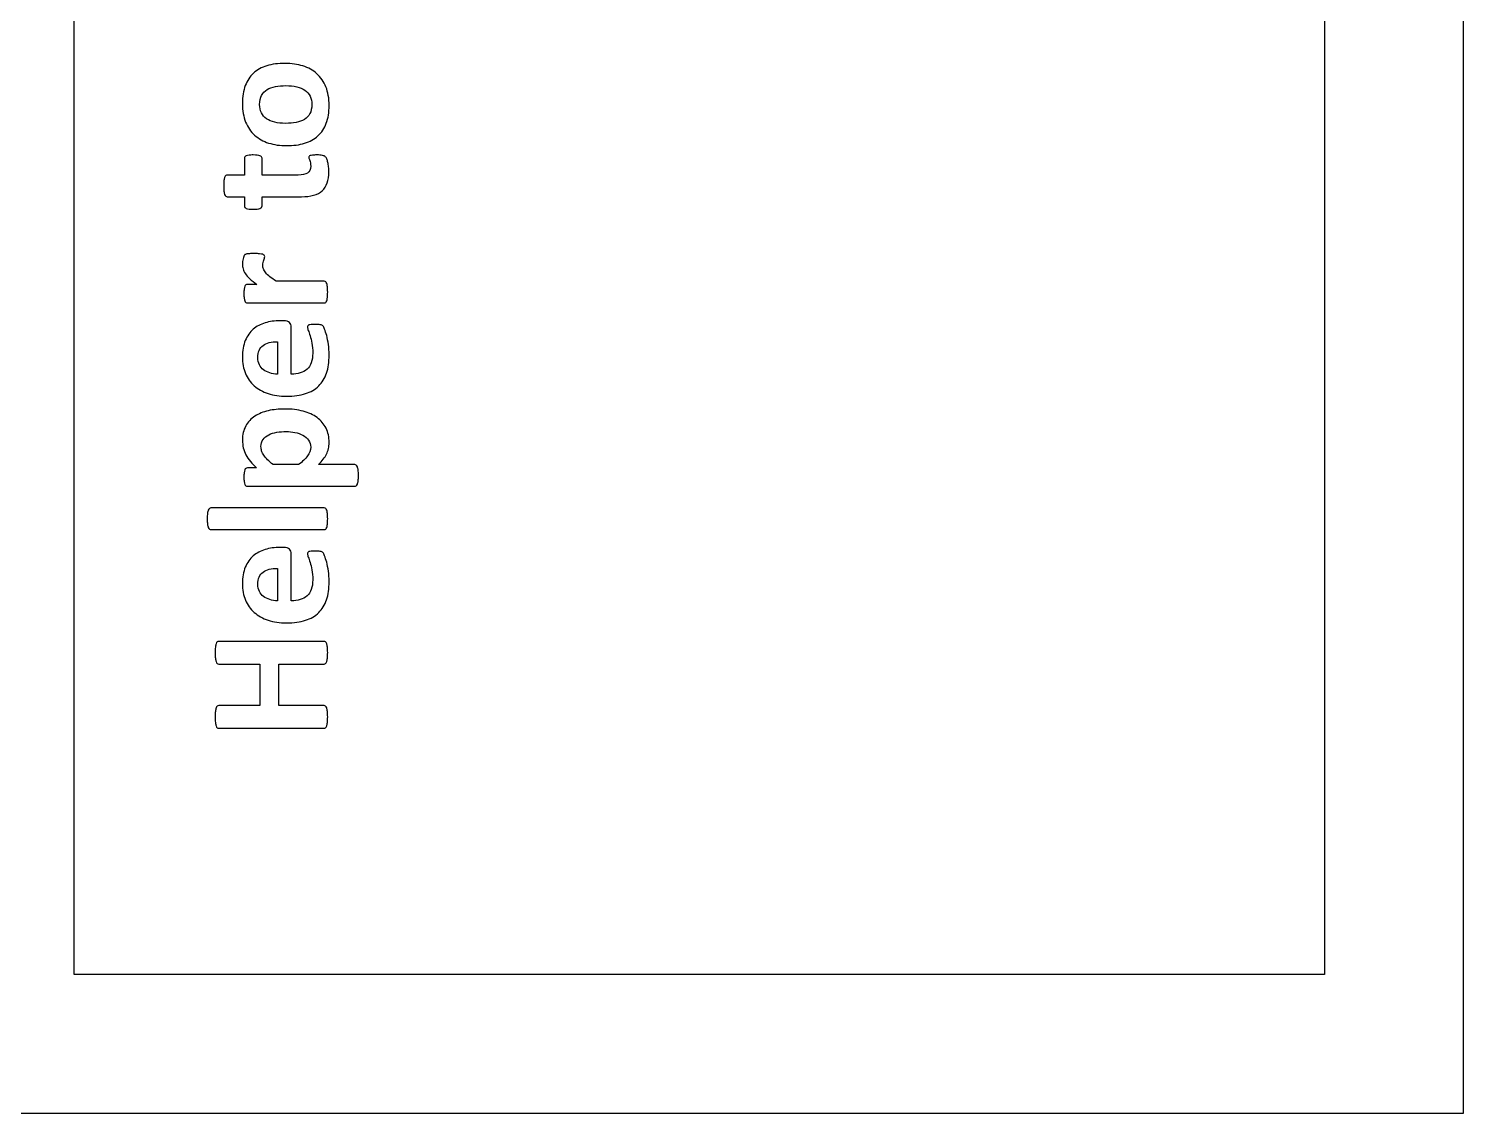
# Model space of a CAD drawing. Extents: x 0 to 465, y 0 to 285.
# Drawn here: x 413.5 to 465.2, y 0.2 to 39.2 of the extents above; entities that cross this region are included whole.
import ezdxf

# ---------------------------------------------------------------- set-up
doc = ezdxf.new("R2010")
doc.units = 0
doc.header["$MEASUREMENT"] = 0
doc.layers.add('DEFAULT', color=18, linetype='CONTINUOUS')

msp = doc.modelspace()

# ---------------------------------------------------------------- linework, layer by layer
at = {"layer": 'DEFAULT', "color": 18}
for points in [[(465.176, 0.176), (0.176, 0.176), (0.176, 285.176), (465.176, 285.176)], [(460.176, 5.176), (415.176, 5.176), (415.176, 140.176), (460.176, 140.176)]]:
    msp.add_lwpolyline(points, close=True, dxfattribs=at)
for points, knots in [([(422.766, 37.992), (423.002, 37.992), (423.217, 37.961), (423.411, 37.899), (423.605, 37.837), (423.773, 37.743), (423.913, 37.617), (424.054, 37.491), (424.162, 37.333), (424.239, 37.142), (424.315, 36.952), (424.353, 36.73), (424.353, 36.476), (424.353, 36.23), (424.319, 36.016), (424.251, 35.834), (424.183, 35.652), (424.084, 35.501), (423.953, 35.381), (423.823, 35.261), (423.663, 35.173), (423.473, 35.115), (423.283, 35.057), (423.066, 35.028), (422.822, 35.028), (422.586, 35.028), (422.371, 35.059), (422.175, 35.122), (421.98, 35.186), (421.813, 35.28), (421.673, 35.406), (421.534, 35.532), (421.425, 35.69), (421.349, 35.879), (421.273, 36.068), (421.234, 36.29), (421.234, 36.544), (421.234, 36.792), (421.268, 37.007), (421.335, 37.189), (421.402, 37.371), (421.501, 37.521), (421.631, 37.64), (421.761, 37.759), (421.922, 37.847), (422.112, 37.905), (422.302, 37.963), (422.52, 37.992), (422.766, 37.992)], [1, 1, 1, 1, 2, 2, 2, 3, 3, 3, 4, 4, 4, 5, 5, 5, 6, 6, 6, 7, 7, 7, 8, 8, 8, 9, 9, 9, 10, 10, 10, 11, 11, 11, 12, 12, 12, 13, 13, 13, 14, 14, 14, 15, 15, 15, 16, 16, 16, 17, 17, 17, 17]), ([(422.797, 37.189), (422.66, 37.189), (422.535, 37.178), (422.42, 37.157), (422.305, 37.135), (422.206, 37.098), (422.121, 37.046), (422.036, 36.995), (421.97, 36.926), (421.922, 36.84), (421.875, 36.754), (421.851, 36.646), (421.851, 36.516), (421.851, 36.401), (421.873, 36.299), (421.915, 36.212), (421.957, 36.125), (422.019, 36.054), (422.101, 35.998), (422.183, 35.943), (422.28, 35.901), (422.395, 35.873), (422.51, 35.845), (422.641, 35.831), (422.788, 35.831), (422.924, 35.831), (423.049, 35.842), (423.164, 35.865), (423.279, 35.888), (423.379, 35.925), (423.464, 35.975), (423.548, 36.026), (423.614, 36.094), (423.66, 36.181), (423.707, 36.268), (423.73, 36.376), (423.73, 36.504), (423.73, 36.622), (423.709, 36.724), (423.667, 36.811), (423.625, 36.898), (423.563, 36.969), (423.482, 37.025), (423.402, 37.08), (423.304, 37.122), (423.189, 37.149), (423.074, 37.176), (422.944, 37.189), (422.797, 37.189)], [1, 1, 1, 1, 2, 2, 2, 3, 3, 3, 4, 4, 4, 5, 5, 5, 6, 6, 6, 7, 7, 7, 8, 8, 8, 9, 9, 9, 10, 10, 10, 11, 11, 11, 12, 12, 12, 13, 13, 13, 14, 14, 14, 15, 15, 15, 16, 16, 16, 17, 17, 17, 17]), ([(423.904, 34.693), (423.995, 34.693), (424.065, 34.687), (424.113, 34.676), (424.162, 34.665), (424.196, 34.65), (424.215, 34.631), (424.235, 34.612), (424.252, 34.585), (424.268, 34.549), (424.283, 34.513), (424.297, 34.47), (424.308, 34.422), (424.32, 34.373), (424.329, 34.321), (424.335, 34.264), (424.341, 34.207), (424.344, 34.149), (424.344, 34.092), (424.344, 33.936), (424.325, 33.802), (424.285, 33.688), (424.246, 33.575), (424.186, 33.481), (424.103, 33.406), (424.022, 33.332), (423.919, 33.277), (423.796, 33.242), (423.671, 33.207), (423.525, 33.189), (423.355, 33.189), (422.883, 33.189), (422.41, 33.189), (421.938, 33.189), (421.938, 33.079), (421.938, 32.968), (421.938, 32.858), (421.938, 32.818), (421.914, 32.788), (421.865, 32.768), (421.817, 32.747), (421.736, 32.737), (421.622, 32.737), (421.562, 32.737), (421.511, 32.739), (421.47, 32.744), (421.428, 32.75), (421.396, 32.757), (421.372, 32.768), (421.349, 32.778), (421.331, 32.791), (421.321, 32.806), (421.311, 32.822), (421.306, 32.84), (421.306, 32.861), (421.306, 32.97), (421.306, 33.08), (421.306, 33.189), (421.1, 33.189), (420.894, 33.189), (420.689, 33.189), (420.668, 33.189), (420.649, 33.195), (420.633, 33.206), (420.616, 33.218), (420.603, 33.239), (420.591, 33.269), (420.58, 33.298), (420.571, 33.339), (420.566, 33.389), (420.561, 33.44), (420.558, 33.502), (420.558, 33.577), (420.558, 33.653), (420.561, 33.717), (420.566, 33.768), (420.571, 33.818), (420.58, 33.858), (420.591, 33.887), (420.603, 33.916), (420.616, 33.936), (420.633, 33.949), (420.649, 33.961), (420.668, 33.967), (420.689, 33.967), (420.894, 33.967), (421.1, 33.967), (421.306, 33.967), (421.306, 34.168), (421.306, 34.368), (421.306, 34.569), (421.306, 34.59), (421.311, 34.608), (421.321, 34.623), (421.331, 34.639), (421.349, 34.652), (421.372, 34.662), (421.396, 34.672), (421.428, 34.68), (421.47, 34.685), (421.511, 34.691), (421.562, 34.693), (421.622, 34.693), (421.736, 34.693), (421.817, 34.683), (421.865, 34.662), (421.914, 34.642), (421.938, 34.612), (421.938, 34.572), (421.938, 34.37), (421.938, 34.169), (421.938, 33.967), (422.371, 33.967), (422.804, 33.967), (423.237, 33.967), (423.388, 33.967), (423.501, 33.991), (423.576, 34.039), (423.652, 34.086), (423.69, 34.171), (423.69, 34.293), (423.69, 34.334), (423.686, 34.372), (423.679, 34.405), (423.672, 34.438), (423.663, 34.467), (423.654, 34.493), (423.645, 34.519), (423.637, 34.541), (423.63, 34.558), (423.622, 34.576), (423.618, 34.592), (423.618, 34.606), (423.618, 34.619), (423.622, 34.631), (423.63, 34.642), (423.637, 34.653), (423.651, 34.662), (423.673, 34.668), (423.694, 34.674), (423.724, 34.68), (423.761, 34.685), (423.798, 34.691), (423.846, 34.693), (423.904, 34.693)], [1, 1, 1, 1, 2, 2, 2, 3, 3, 3, 4, 4, 4, 5, 5, 5, 6, 6, 6, 7, 7, 7, 8, 8, 8, 9, 9, 9, 10, 10, 10, 11, 11, 11, 15.016, 15.016, 15.016, 15.956, 15.956, 15.956, 16.956, 16.956, 16.956, 17.956, 17.956, 17.956, 18.956, 18.956, 18.956, 19.956, 19.956, 19.956, 20.956, 20.956, 20.956, 21.956, 21.956, 21.956, 22.887, 22.887, 22.887, 24.636, 24.636, 24.636, 25.636, 25.636, 25.636, 26.636, 26.636, 26.636, 27.636, 27.636, 27.636, 28.636, 28.636, 28.636, 29.636, 29.636, 29.636, 30.636, 30.636, 30.636, 31.636, 31.636, 31.636, 32.636, 32.636, 32.636, 34.385, 34.385, 34.385, 36.09, 36.09, 36.09, 37.09, 37.09, 37.09, 38.09, 38.09, 38.09, 39.09, 39.09, 39.09, 40.09, 40.09, 40.09, 41.09, 41.09, 41.09, 42.09, 42.09, 42.09, 43.804, 43.804, 43.804, 47.486, 47.486, 47.486, 48.486, 48.486, 48.486, 49.486, 49.486, 49.486, 50.486, 50.486, 50.486, 51.486, 51.486, 51.486, 52.486, 52.486, 52.486, 53.486, 53.486, 53.486, 54.486, 54.486, 54.486, 55.486, 55.486, 55.486, 56.486, 56.486, 56.486, 57.486, 57.486, 57.486, 57.486]), ([(421.668, 31.14), (421.743, 31.14), (421.804, 31.138), (421.851, 31.133), (421.899, 31.13), (421.936, 31.123), (421.963, 31.115), (421.99, 31.107), (422.008, 31.096), (422.019, 31.082), (422.029, 31.069), (422.034, 31.052), (422.034, 31.031), (422.034, 31.015), (422.031, 30.996), (422.024, 30.975), (422.016, 30.955), (422.008, 30.932), (422, 30.906), (421.992, 30.88), (421.984, 30.852), (421.977, 30.821), (421.97, 30.789), (421.966, 30.755), (421.966, 30.718), (421.966, 30.675), (421.975, 30.631), (421.992, 30.588), (422.01, 30.545), (422.037, 30.5), (422.074, 30.453), (422.112, 30.406), (422.161, 30.358), (422.223, 30.307), (422.285, 30.256), (422.362, 30.202), (422.453, 30.145), (423.027, 30.145), (423.602, 30.145), (424.177, 30.145), (424.197, 30.145), (424.215, 30.138), (424.231, 30.126), (424.246, 30.114), (424.259, 30.092), (424.27, 30.062), (424.28, 30.032), (424.288, 29.993), (424.293, 29.943), (424.298, 29.893), (424.301, 29.83), (424.301, 29.754), (424.301, 29.677), (424.298, 29.614), (424.293, 29.565), (424.288, 29.515), (424.28, 29.475), (424.27, 29.445), (424.259, 29.415), (424.246, 29.394), (424.231, 29.382), (424.215, 29.369), (424.197, 29.363), (424.177, 29.363), (423.255, 29.363), (422.333, 29.363), (421.411, 29.363), (421.39, 29.363), (421.372, 29.369), (421.356, 29.379), (421.341, 29.389), (421.328, 29.408), (421.318, 29.434), (421.308, 29.461), (421.3, 29.496), (421.295, 29.538), (421.29, 29.581), (421.287, 29.634), (421.287, 29.698), (421.287, 29.764), (421.29, 29.819), (421.295, 29.862), (421.3, 29.906), (421.308, 29.939), (421.318, 29.963), (421.328, 29.987), (421.341, 30.004), (421.356, 30.014), (421.372, 30.025), (421.39, 30.03), (421.411, 30.03), (421.526, 30.03), (421.64, 30.03), (421.755, 30.03), (421.652, 30.102), (421.567, 30.17), (421.499, 30.235), (421.432, 30.298), (421.379, 30.359), (421.34, 30.417), (421.3, 30.475), (421.273, 30.533), (421.257, 30.591), (421.242, 30.649), (421.234, 30.707), (421.234, 30.764), (421.234, 30.792), (421.236, 30.821), (421.239, 30.852), (421.242, 30.882), (421.247, 30.914), (421.254, 30.948), (421.262, 30.981), (421.27, 31.01), (421.28, 31.034), (421.288, 31.059), (421.298, 31.077), (421.309, 31.089), (421.319, 31.1), (421.33, 31.108), (421.343, 31.113), (421.355, 31.119), (421.372, 31.123), (421.394, 31.127), (421.416, 31.132), (421.448, 31.135), (421.492, 31.137), (421.535, 31.139), (421.594, 31.14), (421.668, 31.14)], [1, 1, 1, 1, 2, 2, 2, 3, 3, 3, 4, 4, 4, 5, 5, 5, 6, 6, 6, 7, 7, 7, 8, 8, 8, 9, 9, 9, 10, 10, 10, 11, 11, 11, 12, 12, 12, 13, 13, 13, 17.886, 17.886, 17.886, 18.886, 18.886, 18.886, 19.886, 19.886, 19.886, 20.886, 20.886, 20.886, 21.886, 21.886, 21.886, 22.886, 22.886, 22.886, 23.886, 23.886, 23.886, 24.886, 24.886, 24.886, 25.886, 25.886, 25.886, 33.725, 33.725, 33.725, 34.725, 34.725, 34.725, 35.725, 35.725, 35.725, 36.725, 36.725, 36.725, 37.725, 37.725, 37.725, 38.725, 38.725, 38.725, 39.725, 39.725, 39.725, 40.725, 40.725, 40.725, 41.725, 41.725, 41.725, 42.7, 42.7, 42.7, 43.7, 43.7, 43.7, 44.7, 44.7, 44.7, 45.7, 45.7, 45.7, 46.7, 46.7, 46.7, 47.7, 47.7, 47.7, 48.7, 48.7, 48.7, 49.7, 49.7, 49.7, 50.7, 50.7, 50.7, 51.7, 51.7, 51.7, 52.7, 52.7, 52.7, 53.7, 53.7, 53.7, 54.7, 54.7, 54.7, 54.7]), ([(422.713, 28.722), (422.808, 28.722), (422.879, 28.7), (422.924, 28.658), (422.969, 28.615), (422.992, 28.557), (422.992, 28.483), (422.992, 27.921), (422.992, 27.36), (422.992, 26.799), (423.11, 26.799), (423.217, 26.813), (423.313, 26.841), (423.409, 26.869), (423.491, 26.913), (423.558, 26.974), (423.626, 27.035), (423.676, 27.114), (423.712, 27.21), (423.747, 27.306), (423.764, 27.421), (423.764, 27.556), (423.764, 27.692), (423.755, 27.812), (423.735, 27.915), (423.715, 28.018), (423.694, 28.108), (423.67, 28.184), (423.646, 28.259), (423.624, 28.321), (423.605, 28.371), (423.585, 28.421), (423.575, 28.461), (423.575, 28.492), (423.575, 28.511), (423.579, 28.526), (423.586, 28.538), (423.593, 28.551), (423.606, 28.561), (423.625, 28.569), (423.644, 28.578), (423.67, 28.583), (423.704, 28.586), (423.738, 28.59), (423.781, 28.591), (423.833, 28.591), (423.878, 28.591), (423.917, 28.59), (423.949, 28.588), (423.981, 28.586), (424.008, 28.583), (424.031, 28.579), (424.054, 28.575), (424.073, 28.568), (424.088, 28.56), (424.104, 28.552), (424.119, 28.541), (424.133, 28.527), (424.148, 28.514), (424.167, 28.477), (424.192, 28.417), (424.217, 28.357), (424.241, 28.281), (424.265, 28.188), (424.289, 28.095), (424.309, 27.988), (424.327, 27.868), (424.345, 27.749), (424.353, 27.62), (424.353, 27.484), (424.353, 27.238), (424.322, 27.023), (424.261, 26.838), (424.198, 26.653), (424.104, 26.498), (423.978, 26.374), (423.852, 26.25), (423.693, 26.158), (423.501, 26.097), (423.308, 26.036), (423.083, 26.005), (422.825, 26.005), (422.579, 26.005), (422.357, 26.037), (422.16, 26.101), (421.963, 26.165), (421.795, 26.258), (421.658, 26.38), (421.52, 26.502), (421.415, 26.651), (421.343, 26.825), (421.27, 27), (421.234, 27.197), (421.234, 27.416), (421.234, 27.648), (421.268, 27.846), (421.337, 28.01), (421.405, 28.174), (421.499, 28.309), (421.62, 28.414), (421.741, 28.52), (421.884, 28.597), (422.05, 28.647), (422.215, 28.696), (422.395, 28.722), (422.589, 28.722), (422.63, 28.722), (422.672, 28.722), (422.713, 28.722)], [0.352, 0.352, 0.352, 0.352, 1.352, 1.352, 1.352, 2.352, 2.352, 2.352, 7.125, 7.125, 7.125, 8.125, 8.125, 8.125, 9.125, 9.125, 9.125, 10.125, 10.125, 10.125, 11.125, 11.125, 11.125, 12.125, 12.125, 12.125, 13.125, 13.125, 13.125, 14.125, 14.125, 14.125, 15.125, 15.125, 15.125, 16.125, 16.125, 16.125, 17.125, 17.125, 17.125, 18.125, 18.125, 18.125, 19.125, 19.125, 19.125, 20.125, 20.125, 20.125, 21.125, 21.125, 21.125, 22.125, 22.125, 22.125, 23.125, 23.125, 23.125, 24.125, 24.125, 24.125, 25.125, 25.125, 25.125, 26.125, 26.125, 26.125, 27.125, 27.125, 27.125, 28.125, 28.125, 28.125, 29.125, 29.125, 29.125, 30.125, 30.125, 30.125, 31.125, 31.125, 31.125, 32.125, 32.125, 32.125, 33.125, 33.125, 33.125, 34.125, 34.125, 34.125, 35.125, 35.125, 35.125, 36.125, 36.125, 36.125, 37.125, 37.125, 37.125, 38.125, 38.125, 38.125, 39.125, 39.125, 39.125, 39.477, 39.477, 39.477, 39.477]), ([(422.49, 27.965), (422.271, 27.971), (422.099, 27.927), (421.974, 27.833), (421.849, 27.739), (421.786, 27.594), (421.786, 27.398), (421.786, 27.298), (421.805, 27.212), (421.842, 27.139), (421.879, 27.065), (421.929, 27.004), (421.993, 26.956), (422.056, 26.907), (422.13, 26.87), (422.216, 26.844), (422.302, 26.818), (422.393, 26.803), (422.49, 26.799), (422.49, 27.188), (422.49, 27.576), (422.49, 27.965)], [3.305, 3.305, 3.305, 3.305, 4.305, 4.305, 4.305, 5.305, 5.305, 5.305, 6.305, 6.305, 6.305, 7.305, 7.305, 7.305, 8.305, 8.305, 8.305, 9.305, 9.305, 9.305, 12.61, 12.61, 12.61, 12.61]), ([(422.754, 25.543), (422.999, 25.543), (423.221, 25.517), (423.419, 25.464), (423.616, 25.411), (423.784, 25.334), (423.922, 25.233), (424.061, 25.132), (424.168, 25.006), (424.242, 24.855), (424.316, 24.704), (424.353, 24.532), (424.353, 24.337), (424.353, 24.256), (424.345, 24.183), (424.33, 24.115), (424.315, 24.048), (424.291, 23.983), (424.259, 23.92), (424.227, 23.857), (424.187, 23.795), (424.14, 23.733), (424.092, 23.67), (424.036, 23.606), (423.972, 23.54), (424.406, 23.54), (424.84, 23.54), (425.274, 23.54), (425.295, 23.54), (425.314, 23.534), (425.33, 23.522), (425.346, 23.509), (425.36, 23.488), (425.372, 23.458), (425.383, 23.428), (425.392, 23.388), (425.398, 23.339), (425.404, 23.289), (425.408, 23.226), (425.408, 23.15), (425.408, 23.073), (425.404, 23.01), (425.398, 22.96), (425.392, 22.911), (425.383, 22.871), (425.372, 22.841), (425.36, 22.811), (425.346, 22.79), (425.33, 22.778), (425.314, 22.765), (425.295, 22.759), (425.274, 22.759), (423.986, 22.759), (422.699, 22.759), (421.411, 22.759), (421.39, 22.759), (421.372, 22.764), (421.357, 22.774), (421.341, 22.785), (421.328, 22.803), (421.318, 22.829), (421.308, 22.854), (421.3, 22.889), (421.294, 22.931), (421.29, 22.973), (421.287, 23.027), (421.287, 23.091), (421.287, 23.153), (421.29, 23.205), (421.294, 23.247), (421.3, 23.29), (421.308, 23.324), (421.318, 23.349), (421.328, 23.376), (421.341, 23.394), (421.357, 23.404), (421.372, 23.414), (421.39, 23.419), (421.411, 23.419), (421.519, 23.419), (421.628, 23.419), (421.737, 23.419), (421.654, 23.5), (421.581, 23.579), (421.518, 23.657), (421.455, 23.734), (421.402, 23.813), (421.36, 23.894), (421.317, 23.974), (421.286, 24.057), (421.265, 24.143), (421.244, 24.229), (421.234, 24.321), (421.234, 24.418), (421.234, 24.62), (421.274, 24.793), (421.354, 24.935), (421.433, 25.078), (421.542, 25.194), (421.681, 25.284), (421.819, 25.374), (421.98, 25.44), (422.164, 25.481), (422.348, 25.523), (422.545, 25.543), (422.754, 25.543)], [1, 1, 1, 1, 2, 2, 2, 3, 3, 3, 4, 4, 4, 5, 5, 5, 6, 6, 6, 7, 7, 7, 8, 8, 8, 9, 9, 9, 12.691, 12.691, 12.691, 13.691, 13.691, 13.691, 14.691, 14.691, 14.691, 15.691, 15.691, 15.691, 16.691, 16.691, 16.691, 17.691, 17.691, 17.691, 18.691, 18.691, 18.691, 19.691, 19.691, 19.691, 20.691, 20.691, 20.691, 31.642, 31.642, 31.642, 32.642, 32.642, 32.642, 33.642, 33.642, 33.642, 34.642, 34.642, 34.642, 35.642, 35.642, 35.642, 36.642, 36.642, 36.642, 37.642, 37.642, 37.642, 38.642, 38.642, 38.642, 39.642, 39.642, 39.642, 40.565, 40.565, 40.565, 41.565, 41.565, 41.565, 42.565, 42.565, 42.565, 43.565, 43.565, 43.565, 44.565, 44.565, 44.565, 45.565, 45.565, 45.565, 46.565, 46.565, 46.565, 47.565, 47.565, 47.565, 48.565, 48.565, 48.565, 48.565]), ([(422.809, 24.731), (422.691, 24.731), (422.578, 24.722), (422.47, 24.704), (422.361, 24.687), (422.265, 24.657), (422.18, 24.614), (422.095, 24.572), (422.028, 24.516), (421.977, 24.447), (421.926, 24.378), (421.901, 24.292), (421.901, 24.188), (421.901, 24.136), (421.908, 24.085), (421.924, 24.035), (421.939, 23.984), (421.965, 23.933), (422, 23.88), (422.035, 23.827), (422.081, 23.773), (422.137, 23.717), (422.192, 23.661), (422.261, 23.602), (422.344, 23.54), (422.648, 23.54), (422.952, 23.54), (423.256, 23.54), (423.394, 23.65), (423.501, 23.754), (423.577, 23.854), (423.652, 23.953), (423.69, 24.056), (423.69, 24.164), (423.69, 24.265), (423.664, 24.351), (423.612, 24.423), (423.561, 24.494), (423.493, 24.552), (423.409, 24.598), (423.326, 24.643), (423.231, 24.677), (423.125, 24.698), (423.02, 24.72), (422.915, 24.731), (422.809, 24.731)], [1, 1, 1, 1, 2, 2, 2, 3, 3, 3, 4, 4, 4, 5, 5, 5, 6, 6, 6, 7, 7, 7, 8, 8, 8, 9, 9, 9, 11.584, 11.584, 11.584, 12.584, 12.584, 12.584, 13.584, 13.584, 13.584, 14.584, 14.584, 14.584, 15.584, 15.584, 15.584, 16.584, 16.584, 16.584, 17.584, 17.584, 17.584, 17.584]), ([(424.177, 21.981), (424.197, 21.981), (424.215, 21.974), (424.231, 21.962), (424.246, 21.95), (424.259, 21.928), (424.27, 21.898), (424.28, 21.868), (424.287, 21.829), (424.293, 21.779), (424.298, 21.729), (424.301, 21.666), (424.301, 21.59), (424.301, 21.514), (424.298, 21.45), (424.293, 21.401), (424.287, 21.351), (424.28, 21.311), (424.27, 21.281), (424.259, 21.251), (424.246, 21.23), (424.231, 21.218), (424.215, 21.206), (424.197, 21.199), (424.177, 21.199), (422.818, 21.199), (421.458, 21.199), (420.099, 21.199), (420.079, 21.199), (420.06, 21.206), (420.044, 21.218), (420.027, 21.23), (420.013, 21.251), (420.002, 21.281), (419.991, 21.311), (419.981, 21.351), (419.975, 21.401), (419.969, 21.45), (419.966, 21.514), (419.966, 21.59), (419.966, 21.666), (419.969, 21.729), (419.975, 21.779), (419.981, 21.829), (419.991, 21.868), (420.002, 21.898), (420.013, 21.928), (420.027, 21.95), (420.044, 21.962), (420.06, 21.974), (420.079, 21.981), (420.099, 21.981), (421.458, 21.981), (422.818, 21.981), (424.177, 21.981)], [11.558, 11.558, 11.558, 11.558, 12.558, 12.558, 12.558, 13.558, 13.558, 13.558, 14.558, 14.558, 14.558, 15.558, 15.558, 15.558, 16.558, 16.558, 16.558, 17.558, 17.558, 17.558, 18.558, 18.558, 18.558, 19.558, 19.558, 19.558, 31.116, 31.116, 31.116, 32.116, 32.116, 32.116, 33.116, 33.116, 33.116, 34.116, 34.116, 34.116, 35.116, 35.116, 35.116, 36.116, 36.116, 36.116, 37.116, 37.116, 37.116, 38.116, 38.116, 38.116, 39.116, 39.116, 39.116, 50.674, 50.674, 50.674, 50.674]), ([(422.713, 20.558), (422.808, 20.558), (422.879, 20.536), (422.924, 20.494), (422.969, 20.451), (422.992, 20.393), (422.992, 20.319), (422.992, 19.758), (422.992, 19.196), (422.992, 18.635), (423.11, 18.635), (423.217, 18.649), (423.313, 18.677), (423.409, 18.705), (423.491, 18.749), (423.558, 18.81), (423.626, 18.871), (423.676, 18.95), (423.712, 19.046), (423.747, 19.142), (423.764, 19.257), (423.764, 19.392), (423.764, 19.528), (423.755, 19.648), (423.735, 19.751), (423.715, 19.855), (423.694, 19.944), (423.67, 20.02), (423.646, 20.095), (423.624, 20.158), (423.605, 20.207), (423.585, 20.257), (423.575, 20.297), (423.575, 20.328), (423.575, 20.347), (423.579, 20.362), (423.586, 20.375), (423.593, 20.387), (423.606, 20.397), (423.625, 20.406), (423.644, 20.414), (423.67, 20.419), (423.704, 20.423), (423.738, 20.426), (423.781, 20.427), (423.833, 20.427), (423.878, 20.427), (423.917, 20.426), (423.949, 20.424), (423.981, 20.422), (424.008, 20.419), (424.031, 20.415), (424.054, 20.411), (424.073, 20.405), (424.088, 20.396), (424.104, 20.388), (424.119, 20.377), (424.133, 20.364), (424.148, 20.35), (424.167, 20.314), (424.192, 20.254), (424.217, 20.194), (424.241, 20.117), (424.265, 20.024), (424.289, 19.931), (424.309, 19.825), (424.327, 19.705), (424.345, 19.585), (424.353, 19.457), (424.353, 19.32), (424.353, 19.074), (424.322, 18.859), (424.261, 18.674), (424.198, 18.489), (424.104, 18.334), (423.978, 18.21), (423.852, 18.086), (423.693, 17.994), (423.501, 17.933), (423.308, 17.872), (423.083, 17.841), (422.825, 17.841), (422.579, 17.841), (422.357, 17.873), (422.16, 17.938), (421.963, 18.001), (421.795, 18.095), (421.658, 18.217), (421.52, 18.338), (421.415, 18.487), (421.343, 18.661), (421.27, 18.836), (421.234, 19.033), (421.234, 19.252), (421.234, 19.484), (421.268, 19.682), (421.337, 19.846), (421.405, 20.01), (421.499, 20.145), (421.62, 20.25), (421.741, 20.356), (421.884, 20.433), (422.05, 20.483), (422.215, 20.533), (422.395, 20.558), (422.589, 20.558), (422.63, 20.558), (422.672, 20.558), (422.713, 20.558)], [0.352, 0.352, 0.352, 0.352, 1.352, 1.352, 1.352, 2.352, 2.352, 2.352, 7.125, 7.125, 7.125, 8.125, 8.125, 8.125, 9.125, 9.125, 9.125, 10.125, 10.125, 10.125, 11.125, 11.125, 11.125, 12.125, 12.125, 12.125, 13.125, 13.125, 13.125, 14.125, 14.125, 14.125, 15.125, 15.125, 15.125, 16.125, 16.125, 16.125, 17.125, 17.125, 17.125, 18.125, 18.125, 18.125, 19.125, 19.125, 19.125, 20.125, 20.125, 20.125, 21.125, 21.125, 21.125, 22.125, 22.125, 22.125, 23.125, 23.125, 23.125, 24.125, 24.125, 24.125, 25.125, 25.125, 25.125, 26.125, 26.125, 26.125, 27.125, 27.125, 27.125, 28.125, 28.125, 28.125, 29.125, 29.125, 29.125, 30.125, 30.125, 30.125, 31.125, 31.125, 31.125, 32.125, 32.125, 32.125, 33.125, 33.125, 33.125, 34.125, 34.125, 34.125, 35.125, 35.125, 35.125, 36.125, 36.125, 36.125, 37.125, 37.125, 37.125, 38.125, 38.125, 38.125, 39.125, 39.125, 39.125, 39.477, 39.477, 39.477, 39.477]), ([(422.49, 19.801), (422.271, 19.807), (422.099, 19.763), (421.974, 19.669), (421.849, 19.575), (421.786, 19.43), (421.786, 19.234), (421.786, 19.134), (421.805, 19.048), (421.842, 18.975), (421.879, 18.901), (421.929, 18.84), (421.993, 18.792), (422.056, 18.743), (422.13, 18.706), (422.216, 18.68), (422.302, 18.654), (422.393, 18.639), (422.49, 18.635), (422.49, 19.024), (422.49, 19.412), (422.49, 19.801)], [3.305, 3.305, 3.305, 3.305, 4.305, 4.305, 4.305, 5.305, 5.305, 5.305, 6.305, 6.305, 6.305, 7.305, 7.305, 7.305, 8.305, 8.305, 8.305, 9.305, 9.305, 9.305, 12.61, 12.61, 12.61, 12.61]), ([(424.17, 17.175), (424.191, 17.175), (424.21, 17.168), (424.226, 17.155), (424.243, 17.141), (424.256, 17.119), (424.266, 17.088), (424.277, 17.057), (424.285, 17.016), (424.291, 16.964), (424.297, 16.912), (424.301, 16.847), (424.301, 16.769), (424.301, 16.688), (424.297, 16.621), (424.291, 16.569), (424.285, 16.516), (424.277, 16.474), (424.266, 16.444), (424.256, 16.415), (424.243, 16.393), (424.226, 16.38), (424.21, 16.366), (424.191, 16.359), (424.17, 16.359), (423.63, 16.359), (423.089, 16.359), (422.549, 16.359), (422.549, 15.859), (422.549, 15.359), (422.549, 14.859), (423.089, 14.859), (423.63, 14.859), (424.17, 14.859), (424.191, 14.859), (424.21, 14.852), (424.226, 14.84), (424.243, 14.828), (424.256, 14.806), (424.266, 14.775), (424.277, 14.744), (424.285, 14.702), (424.291, 14.651), (424.297, 14.599), (424.301, 14.533), (424.301, 14.452), (424.301, 14.374), (424.297, 14.308), (424.291, 14.256), (424.285, 14.203), (424.277, 14.161), (424.266, 14.13), (424.256, 14.099), (424.243, 14.077), (424.226, 14.063), (424.21, 14.05), (424.191, 14.043), (424.17, 14.043), (422.908, 14.043), (421.645, 14.043), (420.382, 14.043), (420.361, 14.043), (420.342, 14.05), (420.326, 14.063), (420.309, 14.077), (420.296, 14.099), (420.285, 14.13), (420.275, 14.161), (420.267, 14.203), (420.261, 14.256), (420.254, 14.308), (420.251, 14.374), (420.251, 14.452), (420.251, 14.533), (420.254, 14.599), (420.261, 14.651), (420.267, 14.702), (420.275, 14.744), (420.285, 14.775), (420.296, 14.806), (420.309, 14.828), (420.326, 14.84), (420.342, 14.852), (420.361, 14.859), (420.382, 14.859), (420.873, 14.859), (421.364, 14.859), (421.854, 14.859), (421.854, 15.359), (421.854, 15.859), (421.854, 16.359), (421.364, 16.359), (420.873, 16.359), (420.382, 16.359), (420.361, 16.359), (420.342, 16.366), (420.326, 16.38), (420.309, 16.393), (420.296, 16.415), (420.285, 16.444), (420.275, 16.474), (420.267, 16.516), (420.261, 16.569), (420.254, 16.621), (420.251, 16.688), (420.251, 16.769), (420.251, 16.847), (420.254, 16.912), (420.261, 16.964), (420.267, 17.016), (420.275, 17.057), (420.285, 17.088), (420.296, 17.119), (420.309, 17.141), (420.326, 17.155), (420.342, 17.168), (420.361, 17.175), (420.382, 17.175), (421.645, 17.175), (422.908, 17.175), (424.17, 17.175)], [10.74, 10.74, 10.74, 10.74, 11.74, 11.74, 11.74, 12.74, 12.74, 12.74, 13.74, 13.74, 13.74, 14.74, 14.74, 14.74, 15.74, 15.74, 15.74, 16.74, 16.74, 16.74, 17.74, 17.74, 17.74, 18.74, 18.74, 18.74, 23.337, 23.337, 23.337, 27.591, 27.591, 27.591, 32.188, 32.188, 32.188, 33.188, 33.188, 33.188, 34.188, 34.188, 34.188, 35.188, 35.188, 35.188, 36.188, 36.188, 36.188, 37.188, 37.188, 37.188, 38.188, 38.188, 38.188, 39.188, 39.188, 39.188, 40.188, 40.188, 40.188, 50.928, 50.928, 50.928, 51.928, 51.928, 51.928, 52.928, 52.928, 52.928, 53.928, 53.928, 53.928, 54.928, 54.928, 54.928, 55.928, 55.928, 55.928, 56.928, 56.928, 56.928, 57.928, 57.928, 57.928, 58.928, 58.928, 58.928, 63.103, 63.103, 63.103, 67.357, 67.357, 67.357, 71.532, 71.532, 71.532, 72.532, 72.532, 72.532, 73.532, 73.532, 73.532, 74.532, 74.532, 74.532, 75.532, 75.532, 75.532, 76.532, 76.532, 76.532, 77.532, 77.532, 77.532, 78.532, 78.532, 78.532, 79.532, 79.532, 79.532, 90.272, 90.272, 90.272, 90.272])]:
    msp.add_open_spline(points, degree=3, knots=knots, dxfattribs=at)

doc.saveas('drawing.dxf')
